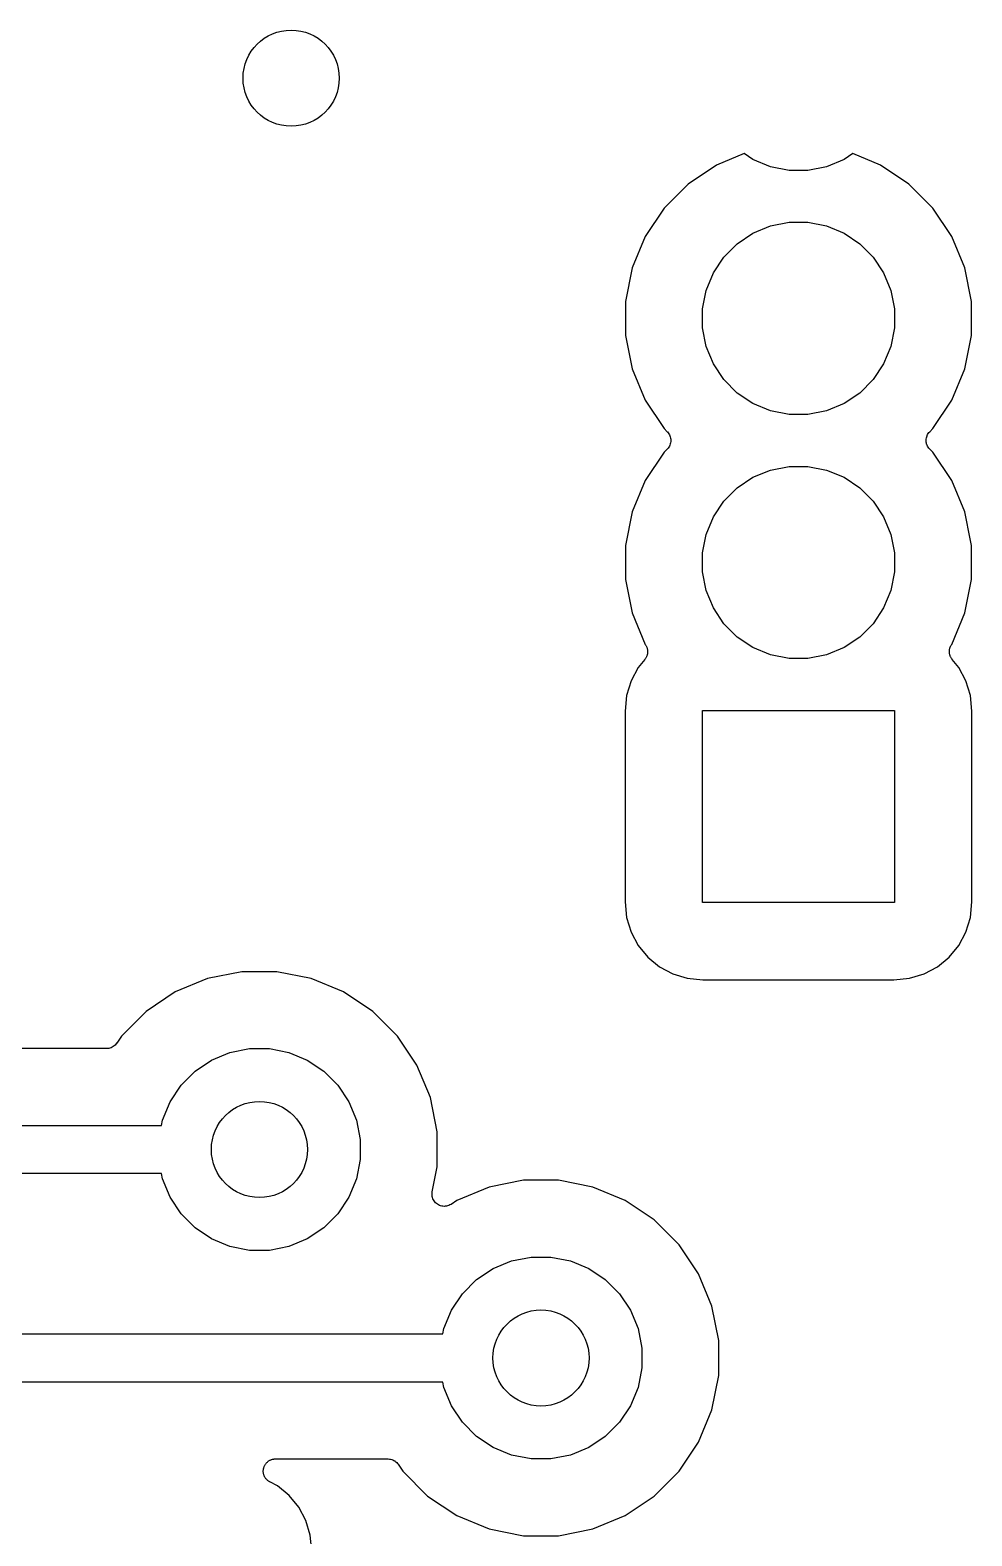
# Model space of a CAD drawing. Extents: x 3.33 to 7.3, y -2.56 to 0.24.
# Drawn here: x 4.165 to 4.551, y -1.12 to -0.503 of the extents above; entities that cross this region are included whole.
import ezdxf

# ---------------------------------------------------------------- set-up
doc = ezdxf.new("R2010")
doc.units = 0
doc.header["$MEASUREMENT"] = 0
doc.layers.add('BLACK', color=7, linetype='CONTINUOUS')

msp = doc.modelspace()

# ---------------------------------------------------------------- linework, layer by layer
at = {"layer": 'BLACK', "linetype": 'CONTINUOUS'}
for p, q in [((4.4573, -0.55376), (4.44596, -0.55846)), ((4.46088, -0.55615), (4.4573, -0.55376)), ((4.50175, -0.55376), (4.49818, -0.55615)), ((4.5131, -0.55846), (4.50175, -0.55376)), ((4.44596, -0.55846), (4.43435, -0.56622)), ((4.46804, -0.55912), (4.46088, -0.55615)), ((4.47565, -0.56063), (4.46804, -0.55912)), ((4.48341, -0.56063), (4.47565, -0.56063)), ((4.49101, -0.55912), (4.48341, -0.56063)), ((4.49818, -0.55615), (4.49101, -0.55912)), ((4.5247, -0.56621), (4.5131, -0.55846)), ((4.43435, -0.56622), (4.42448, -0.57608)), ((4.53457, -0.57608), (4.5247, -0.56621)), ((4.42448, -0.57608), (4.41673, -0.58769)), ((4.54233, -0.58769), (4.53457, -0.57608)), ((4.46088, -0.58637), (4.46804, -0.5834)), ((4.46804, -0.5834), (4.47565, -0.58189)), ((4.47565, -0.58189), (4.48341, -0.58189)), ((4.48341, -0.58189), (4.49101, -0.5834)), ((4.49101, -0.5834), (4.49818, -0.58637)), ((4.41673, -0.58769), (4.41138, -0.60059)), ((4.44895, -0.59616), (4.45443, -0.59068)), ((4.45443, -0.59068), (4.46088, -0.58637)), ((4.49818, -0.58637), (4.50462, -0.59068)), ((4.50462, -0.59068), (4.51011, -0.59616)), ((4.54767, -0.60059), (4.54233, -0.58769)), ((4.44464, -0.60261), (4.44895, -0.59616)), ((4.51011, -0.59616), (4.51442, -0.60261)), ((4.41138, -0.60059), (4.40866, -0.61428)), ((4.44167, -0.60978), (4.44464, -0.60261)), ((4.51442, -0.60261), (4.51738, -0.60978)), ((4.55039, -0.61428), (4.54767, -0.60059)), ((4.44016, -0.61738), (4.44167, -0.60978)), ((4.51738, -0.60978), (4.5189, -0.61738)), ((4.40866, -0.61428), (4.40866, -0.62824)), ((4.55039, -0.62824), (4.55039, -0.61428)), ((4.44016, -0.62514), (4.44016, -0.61738)), ((4.5189, -0.61738), (4.5189, -0.62514)), ((4.40866, -0.62824), (4.41138, -0.64193)), ((4.44167, -0.63274), (4.44016, -0.62514)), ((4.5189, -0.62514), (4.51738, -0.63274)), ((4.54767, -0.64193), (4.55039, -0.62824)), ((4.44464, -0.63991), (4.44167, -0.63274)), ((4.51738, -0.63274), (4.51442, -0.63991)), ((4.44895, -0.64636), (4.44464, -0.63991)), ((4.51442, -0.63991), (4.51011, -0.64636)), ((4.41138, -0.64193), (4.41673, -0.65483)), ((4.45443, -0.65184), (4.44895, -0.64636)), ((4.51011, -0.64636), (4.50462, -0.65184)), ((4.54233, -0.65483), (4.54767, -0.64193)), ((4.46088, -0.65615), (4.45443, -0.65184)), ((4.50462, -0.65184), (4.49818, -0.65615)), ((4.41673, -0.65483), (4.42448, -0.66643)), ((4.46804, -0.65912), (4.46088, -0.65615)), ((4.47565, -0.66063), (4.46804, -0.65912)), ((4.49101, -0.65912), (4.48341, -0.66063)), ((4.49818, -0.65615), (4.49101, -0.65912)), ((4.53457, -0.66643), (4.54233, -0.65483)), ((4.48341, -0.66063), (4.47565, -0.66063)), ((4.42448, -0.66643), (4.42577, -0.66772)), ((4.42577, -0.66772), (4.4258, -0.66775)), ((4.4258, -0.66775), (4.4258, -0.66775)), ((4.4258, -0.66775), (4.4258, -0.66775)), ((4.4258, -0.66775), (4.42582, -0.66777)), ((4.42582, -0.66777), (4.42611, -0.66814)), ((4.42611, -0.66814), (4.42641, -0.66851)), ((4.42641, -0.66851), (4.42642, -0.66852)), ((4.42642, -0.66852), (4.42643, -0.66854)), ((4.42643, -0.66854), (4.42665, -0.66895)), ((4.42665, -0.66895), (4.42687, -0.66937)), ((4.42687, -0.66937), (4.42687, -0.66939)), ((4.42687, -0.66939), (4.42688, -0.6694)), ((4.42688, -0.6694), (4.42701, -0.66986)), ((4.42713, -0.67228), (4.42699, -0.67273)), ((4.42701, -0.66986), (4.42714, -0.67031)), ((4.42714, -0.67225), (4.42713, -0.67227)), ((4.42713, -0.67227), (4.42713, -0.67228)), ((4.42714, -0.67031), (4.42715, -0.67032)), ((4.42719, -0.67178), (4.42714, -0.67225)), ((4.42715, -0.67032), (4.42715, -0.67034)), ((4.42715, -0.67034), (4.42719, -0.67081)), ((4.42719, -0.67081), (4.42724, -0.67128)), ((4.42724, -0.67131), (4.42719, -0.67178)), ((4.42724, -0.67128), (4.42723, -0.67129)), ((4.42723, -0.67129), (4.42724, -0.67131)), ((4.53182, -0.67121), (4.53187, -0.67074)), ((4.53182, -0.67122), (4.53182, -0.67121)), ((4.53182, -0.67124), (4.53182, -0.67122)), ((4.53186, -0.67171), (4.53182, -0.67124)), ((4.5319, -0.67218), (4.53186, -0.67171)), ((4.53187, -0.67074), (4.53192, -0.67027)), ((4.53191, -0.6722), (4.5319, -0.67218)), ((4.53191, -0.67221), (4.53191, -0.6722)), ((4.53204, -0.67266), (4.53191, -0.67221)), ((4.53192, -0.67024), (4.53207, -0.66979)), ((4.53192, -0.67026), (4.53192, -0.67024)), ((4.53192, -0.67027), (4.53192, -0.67026)), ((4.53207, -0.66979), (4.5322, -0.66934)), ((4.5322, -0.66934), (4.53221, -0.66932)), ((4.53221, -0.66932), (4.53222, -0.66931)), ((4.53222, -0.66931), (4.53244, -0.66889)), ((4.53244, -0.66889), (4.53266, -0.66848)), ((4.53266, -0.66848), (4.53267, -0.66846)), ((4.53267, -0.66846), (4.53268, -0.66845)), ((4.53268, -0.66845), (4.53298, -0.66809)), ((4.53298, -0.66809), (4.53328, -0.66772)), ((4.53328, -0.66772), (4.53457, -0.66643)), ((4.42448, -0.67609), (4.41673, -0.68769)), ((4.42577, -0.6748), (4.42448, -0.67609)), ((4.42607, -0.67443), (4.42577, -0.6748)), ((4.42637, -0.67407), (4.42607, -0.67443)), ((4.42638, -0.67405), (4.42637, -0.67407)), ((4.42639, -0.67404), (4.42638, -0.67405)), ((4.42661, -0.67363), (4.42639, -0.67404)), ((4.42684, -0.67321), (4.42661, -0.67363)), ((4.42685, -0.67318), (4.42684, -0.6732)), ((4.42684, -0.6732), (4.42684, -0.67321)), ((4.42699, -0.67273), (4.42685, -0.67318)), ((4.53218, -0.67312), (4.53204, -0.67266)), ((4.53218, -0.67313), (4.53218, -0.67312)), ((4.53219, -0.67315), (4.53218, -0.67313)), ((4.53241, -0.67357), (4.53219, -0.67315)), ((4.53263, -0.67398), (4.53241, -0.67357)), ((4.53264, -0.674), (4.53263, -0.67398)), ((4.53264, -0.67401), (4.53264, -0.674)), ((4.53294, -0.67438), (4.53264, -0.67401)), ((4.53323, -0.67475), (4.53294, -0.67438)), ((4.53326, -0.67477), (4.53323, -0.67475)), ((4.53328, -0.6748), (4.53326, -0.67477)), ((4.53326, -0.67477), (4.53326, -0.67477)), ((4.53326, -0.67477), (4.53326, -0.67477)), ((4.53457, -0.67609), (4.53328, -0.6748)), ((4.54233, -0.68769), (4.53457, -0.67609)), ((4.46088, -0.68637), (4.46804, -0.6834)), ((4.46804, -0.6834), (4.47565, -0.68189)), ((4.47565, -0.68189), (4.48341, -0.68189)), ((4.48341, -0.68189), (4.49101, -0.6834)), ((4.49101, -0.6834), (4.49818, -0.68637)), ((4.41673, -0.68769), (4.41138, -0.70059)), ((4.44895, -0.69616), (4.45443, -0.69068)), ((4.45443, -0.69068), (4.46088, -0.68637)), ((4.49818, -0.68637), (4.50462, -0.69068)), ((4.50462, -0.69068), (4.51011, -0.69616)), ((4.54767, -0.70059), (4.54233, -0.68769)), ((4.44464, -0.70261), (4.44895, -0.69616)), ((4.51011, -0.69616), (4.51442, -0.70261)), ((4.41138, -0.70059), (4.40866, -0.71428)), ((4.44167, -0.70978), (4.44464, -0.70261)), ((4.51442, -0.70261), (4.51738, -0.70978)), ((4.54998, -0.71221), (4.54767, -0.70059)), ((4.40866, -0.71428), (4.40866, -0.72824)), ((4.44016, -0.71738), (4.44167, -0.70978)), ((4.51738, -0.70978), (4.5189, -0.71738)), ((4.55039, -0.71428), (4.54998, -0.71221)), ((4.55039, -0.72824), (4.55039, -0.71428)), ((4.44016, -0.72514), (4.44016, -0.71738)), ((4.5189, -0.71738), (4.5189, -0.72514)), ((4.44167, -0.73274), (4.44016, -0.72514)), ((4.5189, -0.72514), (4.51738, -0.73274)), ((4.40866, -0.72824), (4.41138, -0.74193)), ((4.44464, -0.73991), (4.44167, -0.73274)), ((4.51738, -0.73274), (4.51442, -0.73991)), ((4.54767, -0.74193), (4.55039, -0.72824)), ((4.44895, -0.74636), (4.44464, -0.73991)), ((4.51442, -0.73991), (4.51011, -0.74636)), ((4.41138, -0.74193), (4.41673, -0.75483)), ((4.45443, -0.75184), (4.44895, -0.74636)), ((4.51011, -0.74636), (4.50462, -0.75184)), ((4.54233, -0.75483), (4.54767, -0.74193)), ((4.46088, -0.75615), (4.45443, -0.75184)), ((4.50462, -0.75184), (4.49818, -0.75615)), ((4.41673, -0.75483), (4.41686, -0.75503)), ((4.41686, -0.75503), (4.4169, -0.75509)), ((4.4169, -0.75509), (4.417, -0.75529)), ((4.417, -0.75529), (4.41713, -0.75548)), ((4.41713, -0.75548), (4.41723, -0.75572)), ((4.41723, -0.75572), (4.41735, -0.75596)), ((4.41735, -0.75596), (4.41741, -0.75617)), ((4.41741, -0.75617), (4.4175, -0.75638)), ((4.4175, -0.75638), (4.41755, -0.75664)), ((4.4176, -0.75884), (4.41753, -0.75905)), ((4.41755, -0.75664), (4.41762, -0.75689)), ((4.41763, -0.75857), (4.4176, -0.75884)), ((4.41762, -0.75689), (4.41764, -0.75712)), ((4.41768, -0.75831), (4.41763, -0.75857)), ((4.41764, -0.75712), (4.41768, -0.75734)), ((4.41768, -0.75734), (4.41768, -0.7576)), ((4.41768, -0.7576), (4.41771, -0.75787)), ((4.41771, -0.75787), (4.41768, -0.75809)), ((4.41768, -0.75809), (4.41768, -0.75831)), ((4.46804, -0.75912), (4.46088, -0.75615)), ((4.49818, -0.75615), (4.49101, -0.75912)), ((4.54135, -0.7578), (4.54138, -0.75753)), ((4.54137, -0.75802), (4.54135, -0.7578)), ((4.54137, -0.75824), (4.54137, -0.75802)), ((4.54142, -0.7585), (4.54137, -0.75824)), ((4.54138, -0.75727), (4.54142, -0.75705)), ((4.54138, -0.75753), (4.54138, -0.75727)), ((4.54142, -0.75705), (4.54145, -0.75683)), ((4.54144, -0.75877), (4.54142, -0.7585)), ((4.54151, -0.75898), (4.54144, -0.75877)), ((4.54145, -0.75683), (4.54152, -0.75657)), ((4.54152, -0.75657), (4.54158, -0.75631)), ((4.54158, -0.75631), (4.54167, -0.75611)), ((4.54167, -0.75611), (4.54173, -0.75589)), ((4.54173, -0.75589), (4.54186, -0.75566)), ((4.54186, -0.75566), (4.54196, -0.75541)), ((4.54196, -0.75541), (4.54209, -0.75523)), ((4.54209, -0.75523), (4.54219, -0.75503)), ((4.54219, -0.75503), (4.54233, -0.75483)), ((4.41384, -0.76431), (4.41092, -0.76978)), ((4.41657, -0.76098), (4.41384, -0.76431)), ((4.4167, -0.7608), (4.41657, -0.76098)), ((4.41684, -0.76062), (4.4167, -0.7608)), ((4.41697, -0.76039), (4.41684, -0.76062)), ((4.41711, -0.76017), (4.41697, -0.76039)), ((4.4172, -0.75996), (4.41711, -0.76017)), ((4.41731, -0.75977), (4.4172, -0.75996)), ((4.41739, -0.75952), (4.41731, -0.75977)), ((4.41749, -0.75927), (4.41739, -0.75952)), ((4.41753, -0.75905), (4.41749, -0.75927)), ((4.47565, -0.76063), (4.46804, -0.75912)), ((4.48341, -0.76063), (4.47565, -0.76063)), ((4.49101, -0.75912), (4.48341, -0.76063)), ((4.54155, -0.7592), (4.54151, -0.75898)), ((4.54165, -0.75945), (4.54155, -0.7592)), ((4.54172, -0.7597), (4.54165, -0.75945)), ((4.54183, -0.7599), (4.54172, -0.7597)), ((4.54191, -0.76011), (4.54183, -0.7599)), ((4.54205, -0.76033), (4.54191, -0.76011)), ((4.54218, -0.76057), (4.54205, -0.76033)), ((4.54232, -0.76074), (4.54218, -0.76057)), ((4.54244, -0.76093), (4.54232, -0.76074)), ((4.54248, -0.76098), (4.54244, -0.76093)), ((4.54521, -0.76431), (4.54248, -0.76098)), ((4.54814, -0.76978), (4.54521, -0.76431)), ((4.41092, -0.76978), (4.40912, -0.77572)), ((4.54994, -0.77572), (4.54814, -0.76978)), ((4.40912, -0.77572), (4.40848, -0.78214)), ((4.55057, -0.78214), (4.54994, -0.77572)), ((4.40848, -0.78214), (4.40848, -0.86038)), ((4.44016, -0.86063), (4.44016, -0.78189)), ((4.44016, -0.78189), (4.5189, -0.78189)), ((4.5189, -0.78189), (4.5189, -0.86063)), ((4.55057, -0.86038), (4.55057, -0.78214)), ((4.40848, -0.86038), (4.40912, -0.8668)), ((4.5189, -0.86063), (4.44016, -0.86063)), ((4.54994, -0.8668), (4.55057, -0.86038)), ((4.40912, -0.8668), (4.41092, -0.87274)), ((4.54814, -0.87274), (4.54994, -0.8668)), ((4.41092, -0.87274), (4.41384, -0.87821)), ((4.54521, -0.87821), (4.54814, -0.87274)), ((4.41384, -0.87821), (4.41778, -0.88301)), ((4.54128, -0.88301), (4.54521, -0.87821)), ((4.41778, -0.88301), (4.42257, -0.88694)), ((4.42257, -0.88694), (4.42805, -0.88987)), ((4.53101, -0.88987), (4.53648, -0.88694)), ((4.53648, -0.88694), (4.54128, -0.88301)), ((4.23742, -0.89177), (4.22416, -0.89727)), ((4.25149, -0.88898), (4.23742, -0.89177)), ((4.26584, -0.88898), (4.25149, -0.88898)), ((4.27991, -0.89177), (4.26584, -0.88898)), ((4.29316, -0.89727), (4.27991, -0.89177)), ((4.42805, -0.88987), (4.43398, -0.89167)), ((4.43398, -0.89167), (4.4404, -0.8923)), ((4.4404, -0.8923), (4.51865, -0.8923)), ((4.51865, -0.8923), (4.52507, -0.89167)), ((4.52507, -0.89167), (4.53101, -0.88987)), ((4.22416, -0.89727), (4.21223, -0.90524)), ((4.30509, -0.90524), (4.29316, -0.89727)), ((4.21223, -0.90524), (4.20209, -0.91538)), ((4.31524, -0.91538), (4.30509, -0.90524)), ((4.1995, -0.91905), (4.19914, -0.91934)), ((4.19952, -0.91904), (4.1995, -0.91905)), ((4.19954, -0.91902), (4.19952, -0.91904)), ((4.19983, -0.91866), (4.19954, -0.91902)), ((4.20013, -0.91831), (4.19983, -0.91866)), ((4.20016, -0.91827), (4.20013, -0.91831)), ((4.20017, -0.91825), (4.20016, -0.91827)), ((4.20016, -0.91827), (4.20016, -0.91827)), ((4.20016, -0.91827), (4.20016, -0.91827)), ((4.20209, -0.91538), (4.20017, -0.91825)), ((4.32321, -0.92731), (4.31524, -0.91538)), ((4.19601, -0.92047), (4.07587, -0.92047)), ((4.19648, -0.92043), (4.19601, -0.92047)), ((4.19694, -0.92039), (4.19648, -0.92043)), ((4.19696, -0.92038), (4.19694, -0.92039)), ((4.19698, -0.92038), (4.19696, -0.92038)), ((4.19743, -0.92024), (4.19698, -0.92038)), ((4.19787, -0.92011), (4.19743, -0.92024)), ((4.1979, -0.9201), (4.19787, -0.92011)), ((4.19792, -0.92009), (4.1979, -0.9201)), ((4.19833, -0.91988), (4.19792, -0.92009)), ((4.19874, -0.91966), (4.19833, -0.91988)), ((4.19876, -0.91965), (4.19874, -0.91966)), ((4.19878, -0.91964), (4.19876, -0.91965)), ((4.19914, -0.91934), (4.19878, -0.91964)), ((4.23231, -0.9297), (4.23908, -0.92518)), ((4.23908, -0.92518), (4.2466, -0.92206)), ((4.2466, -0.92206), (4.25459, -0.92047)), ((4.25459, -0.92047), (4.26273, -0.92047)), ((4.26273, -0.92047), (4.27072, -0.92206)), ((4.27072, -0.92206), (4.27824, -0.92518)), ((4.27824, -0.92518), (4.28501, -0.9297)), ((4.22655, -0.93546), (4.23231, -0.9297)), ((4.28501, -0.9297), (4.29077, -0.93546)), ((4.3287, -0.94057), (4.32321, -0.92731)), ((4.22203, -0.94223), (4.22655, -0.93546)), ((4.29077, -0.93546), (4.2953, -0.94223)), ((4.21891, -0.94975), (4.22203, -0.94223)), ((4.2953, -0.94223), (4.29841, -0.94975)), ((4.3315, -0.95464), (4.3287, -0.94057)), ((4.21847, -0.95197), (4.21891, -0.94975)), ((4.29841, -0.94975), (4.3, -0.95774)), ((4.04187, -0.95197), (4.21847, -0.95197)), ((4.3315, -0.96898), (4.3315, -0.95464)), ((4.3, -0.95774), (4.3, -0.96588)), ((4.3, -0.96588), (4.29841, -0.97387)), ((4.21847, -0.97165), (4.03828, -0.97165)), ((4.21891, -0.97387), (4.21847, -0.97165)), ((4.22203, -0.98139), (4.21891, -0.97387)), ((4.29841, -0.97387), (4.2953, -0.98139)), ((4.32948, -0.97914), (4.3315, -0.96898)), ((4.36684, -0.97441), (4.35277, -0.97721)), ((4.38119, -0.97441), (4.36684, -0.97441)), ((4.39526, -0.97721), (4.38119, -0.97441)), ((4.32938, -0.9801), (4.32943, -0.97962)), ((4.32938, -0.98011), (4.32938, -0.9801)), ((4.32938, -0.9801), (4.32938, -0.9801)), ((4.32942, -0.98058), (4.32938, -0.98011)), ((4.32947, -0.98107), (4.32942, -0.98058)), ((4.32943, -0.97962), (4.32948, -0.97914)), ((4.35277, -0.97721), (4.33952, -0.9827)), ((4.40852, -0.9827), (4.39526, -0.97721)), ((4.22655, -0.98816), (4.22203, -0.98139)), ((4.2953, -0.98139), (4.29077, -0.98816)), ((4.32947, -0.98108), (4.32947, -0.98107)), ((4.32961, -0.98154), (4.32947, -0.98108)), ((4.32947, -0.98108), (4.32947, -0.98108)), ((4.32975, -0.982), (4.32961, -0.98154)), ((4.32975, -0.98201), (4.32975, -0.982)), ((4.32976, -0.98202), (4.32975, -0.98201)), ((4.32998, -0.98244), (4.32976, -0.98202)), ((4.3302, -0.98287), (4.32998, -0.98244)), ((4.33021, -0.98287), (4.3302, -0.98287)), ((4.33021, -0.98288), (4.33021, -0.98287)), ((4.33051, -0.98325), (4.33021, -0.98288)), ((4.33082, -0.98362), (4.33051, -0.98325)), ((4.33082, -0.98363), (4.33082, -0.98362)), ((4.33083, -0.98364), (4.33082, -0.98363)), ((4.3312, -0.98395), (4.33083, -0.98364)), ((4.33157, -0.98425), (4.3312, -0.98395)), ((4.33158, -0.98426), (4.33157, -0.98425)), ((4.33157, -0.98425), (4.33157, -0.98425)), ((4.33201, -0.98449), (4.33158, -0.98426)), ((4.33242, -0.98472), (4.33201, -0.98449)), ((4.33243, -0.98472), (4.33242, -0.98472)), ((4.33244, -0.98472), (4.33243, -0.98472)), ((4.3329, -0.98487), (4.33244, -0.98472)), ((4.33335, -0.98501), (4.3329, -0.98487)), ((4.33336, -0.98501), (4.33335, -0.98501)), ((4.33337, -0.98501), (4.33336, -0.98501)), ((4.33385, -0.98506), (4.33337, -0.98501)), ((4.33432, -0.98512), (4.33385, -0.98506)), ((4.33433, -0.98512), (4.33432, -0.98512)), ((4.33434, -0.98512), (4.33433, -0.98512)), ((4.33482, -0.98507), (4.33434, -0.98512)), ((4.3353, -0.98503), (4.33482, -0.98507)), ((4.33531, -0.98503), (4.3353, -0.98503)), ((4.3353, -0.98503), (4.3353, -0.98503)), ((4.33578, -0.98489), (4.33531, -0.98503)), ((4.33623, -0.98476), (4.33578, -0.98489)), ((4.33624, -0.98476), (4.33623, -0.98476)), ((4.33625, -0.98476), (4.33624, -0.98476)), ((4.33667, -0.98453), (4.33625, -0.98476)), ((4.3371, -0.98431), (4.33667, -0.98453)), ((4.33711, -0.9843), (4.3371, -0.98431)), ((4.33716, -0.98428), (4.33711, -0.9843)), ((4.33711, -0.9843), (4.33711, -0.9843)), ((4.33711, -0.9843), (4.33711, -0.9843)), ((4.33952, -0.9827), (4.33716, -0.98428)), ((4.42045, -0.99067), (4.40852, -0.9827)), ((4.23231, -0.99392), (4.22655, -0.98816)), ((4.29077, -0.98816), (4.28501, -0.99392)), ((4.43059, -1.00081), (4.42045, -0.99067)), ((4.23908, -0.99845), (4.23231, -0.99392)), ((4.2466, -1.00156), (4.23908, -0.99845)), ((4.27824, -0.99845), (4.27072, -1.00156)), ((4.28501, -0.99392), (4.27824, -0.99845)), ((4.25459, -1.00315), (4.2466, -1.00156)), ((4.26273, -1.00315), (4.25459, -1.00315)), ((4.27072, -1.00156), (4.26273, -1.00315)), ((4.43856, -1.01274), (4.43059, -1.00081)), ((4.34766, -1.01513), (4.35443, -1.01061)), ((4.35443, -1.01061), (4.36196, -1.00749)), ((4.36196, -1.00749), (4.36994, -1.00591)), ((4.36994, -1.00591), (4.37809, -1.00591)), ((4.37809, -1.00591), (4.38607, -1.00749)), ((4.38607, -1.00749), (4.3936, -1.01061)), ((4.3936, -1.01061), (4.40037, -1.01513)), ((4.34191, -1.02089), (4.34766, -1.01513)), ((4.40037, -1.01513), (4.40613, -1.02089)), ((4.44405, -1.026), (4.43856, -1.01274)), ((4.33738, -1.02766), (4.34191, -1.02089)), ((4.40613, -1.02089), (4.41065, -1.02766)), ((4.33427, -1.03519), (4.33738, -1.02766)), ((4.41065, -1.02766), (4.41377, -1.03519)), ((4.44685, -1.04007), (4.44405, -1.026)), ((4.33383, -1.0374), (4.33427, -1.03519)), ((4.41377, -1.03519), (4.41535, -1.04317)), ((3.98439, -1.0374), (4.33383, -1.0374)), ((4.44685, -1.05442), (4.44685, -1.04007)), ((4.41535, -1.04317), (4.41535, -1.05132)), ((4.41535, -1.05132), (4.41377, -1.0593)), ((4.44405, -1.06849), (4.44685, -1.05442)), ((4.33383, -1.05709), (3.9808, -1.05709)), ((4.33427, -1.0593), (4.33383, -1.05709)), ((4.33738, -1.06683), (4.33427, -1.0593)), ((4.41377, -1.0593), (4.41065, -1.06683)), ((4.34191, -1.0736), (4.33738, -1.06683)), ((4.41065, -1.06683), (4.40613, -1.0736)), ((4.43856, -1.08174), (4.44405, -1.06849)), ((4.34766, -1.07935), (4.34191, -1.0736)), ((4.35443, -1.08388), (4.34766, -1.07935)), ((4.40037, -1.07935), (4.3936, -1.08388)), ((4.40613, -1.0736), (4.40037, -1.07935)), ((4.36196, -1.08699), (4.35443, -1.08388)), ((4.3936, -1.08388), (4.38607, -1.08699)), ((4.43059, -1.09367), (4.43856, -1.08174)), ((4.26045, -1.09209), (4.26055, -1.09187)), ((4.26055, -1.09187), (4.26062, -1.09165)), ((4.26062, -1.09165), (4.26074, -1.09143)), ((4.26074, -1.09143), (4.26083, -1.09119)), ((4.26083, -1.09119), (4.26097, -1.091)), ((4.26097, -1.091), (4.26108, -1.09079)), ((4.26108, -1.09079), (4.26124, -1.09059)), ((4.26124, -1.09059), (4.26138, -1.09039)), ((4.26138, -1.09039), (4.26155, -1.09022)), ((4.26155, -1.09022), (4.2617, -1.09003)), ((4.2617, -1.09003), (4.2619, -1.08988)), ((4.2619, -1.08988), (4.26208, -1.0897)), ((4.26208, -1.0897), (4.26227, -1.08957)), ((4.26227, -1.08957), (4.26246, -1.08942)), ((4.26246, -1.08942), (4.26268, -1.0893)), ((4.26268, -1.0893), (4.26289, -1.08916)), ((4.26289, -1.08916), (4.26311, -1.08907)), ((4.26311, -1.08907), (4.26332, -1.08896)), ((4.26332, -1.08896), (4.26356, -1.08889)), ((4.26356, -1.08889), (4.26379, -1.08879)), ((4.26379, -1.08879), (4.26403, -1.08875)), ((4.26403, -1.08875), (4.26426, -1.08868)), ((4.26426, -1.08868), (4.2645, -1.08865)), ((4.2645, -1.08865), (4.26475, -1.08861)), ((4.26475, -1.08861), (4.26499, -1.08861)), ((4.26499, -1.08861), (4.26523, -1.08858)), ((4.26523, -1.08858), (4.31137, -1.08858)), ((4.31137, -1.08858), (4.31139, -1.08858)), ((4.31139, -1.08858), (4.31139, -1.08858)), ((4.31139, -1.08858), (4.31139, -1.08858)), ((4.31139, -1.08858), (4.31144, -1.08858)), ((4.31144, -1.08858), (4.3119, -1.08863)), ((4.3119, -1.08863), (4.31236, -1.08868)), ((4.31236, -1.08868), (4.31238, -1.08869)), ((4.31238, -1.08869), (4.31241, -1.08869)), ((4.31241, -1.08869), (4.31285, -1.08883)), ((4.31285, -1.08883), (4.31329, -1.08897)), ((4.31329, -1.08897), (4.31331, -1.08898)), ((4.31331, -1.08898), (4.31334, -1.08899)), ((4.31334, -1.08899), (4.31374, -1.08921)), ((4.31374, -1.08921), (4.31415, -1.08943)), ((4.31415, -1.08943), (4.31417, -1.08945)), ((4.31417, -1.08945), (4.31419, -1.08946)), ((4.31419, -1.08946), (4.31455, -1.08976)), ((4.31455, -1.08976), (4.31491, -1.09005)), ((4.31491, -1.09005), (4.31492, -1.09007)), ((4.31492, -1.09007), (4.31494, -1.09008)), ((4.31494, -1.09008), (4.31523, -1.09045)), ((4.31523, -1.09045), (4.31552, -1.0908)), ((4.31552, -1.0908), (4.31744, -1.09367)), ((4.36994, -1.08858), (4.36196, -1.08699)), ((4.37809, -1.08858), (4.36994, -1.08858)), ((4.38607, -1.08699), (4.37809, -1.08858)), ((4.26023, -1.09355), (4.26025, -1.0933)), ((4.26025, -1.09379), (4.26023, -1.09355)), ((4.26025, -1.0933), (4.26026, -1.09305)), ((4.26025, -1.09402), (4.26025, -1.09379)), ((4.26029, -1.09427), (4.26025, -1.09402)), ((4.26026, -1.09305), (4.2603, -1.09282)), ((4.26032, -1.09452), (4.26029, -1.09427)), ((4.2603, -1.09282), (4.26033, -1.09258)), ((4.26038, -1.09475), (4.26032, -1.09452)), ((4.26033, -1.09258), (4.2604, -1.09234)), ((4.26043, -1.09498), (4.26038, -1.09475)), ((4.2604, -1.09234), (4.26045, -1.09209)), ((4.26052, -1.09522), (4.26043, -1.09498)), ((4.26059, -1.09546), (4.26052, -1.09522)), ((4.2607, -1.09567), (4.26059, -1.09546)), ((4.26079, -1.09589), (4.2607, -1.09567)), ((4.26093, -1.0961), (4.26079, -1.09589)), ((4.26104, -1.09632), (4.26093, -1.0961)), ((4.26119, -1.09651), (4.26104, -1.09632)), ((4.26132, -1.09671), (4.26119, -1.09651)), ((4.2615, -1.09689), (4.26132, -1.09671)), ((4.26165, -1.09708), (4.2615, -1.09689)), ((4.26184, -1.09723), (4.26165, -1.09708)), ((4.262, -1.09741), (4.26184, -1.09723)), ((4.26221, -1.09755), (4.262, -1.09741)), ((4.2624, -1.09771), (4.26221, -1.09755)), ((4.26261, -1.09782), (4.2624, -1.09771)), ((4.26281, -1.09796), (4.26261, -1.09782)), ((4.26287, -1.09799), (4.26281, -1.09796)), ((4.26601, -1.09967), (4.26287, -1.09799)), ((4.31744, -1.09367), (4.32759, -1.10382)), ((4.42045, -1.10382), (4.43059, -1.09367)), ((4.2708, -1.10361), (4.26601, -1.09967)), ((4.27474, -1.1084), (4.2708, -1.10361)), ((4.32759, -1.10382), (4.33952, -1.11179)), ((4.40852, -1.11179), (4.42045, -1.10382)), ((4.27766, -1.11387), (4.27474, -1.1084)), ((4.27947, -1.11981), (4.27766, -1.11387)), ((4.33952, -1.11179), (4.35277, -1.11728)), ((4.39526, -1.11728), (4.40852, -1.11179)), ((4.2801, -1.12623), (4.27947, -1.11981)), ((4.35277, -1.11728), (4.36684, -1.12008)), ((4.36684, -1.12008), (4.38119, -1.12008)), ((4.38119, -1.12008), (4.39526, -1.11728))]:
    msp.add_line(p, q, dxfattribs=at)
at = {"layer": 'BLACK'}
for centre in [(4.27165, -0.52284), (4.25866, -0.96181), (4.37402, -1.04724)]:
    msp.add_circle(centre, 0.01969, dxfattribs=at)

doc.saveas('drawing.dxf')
